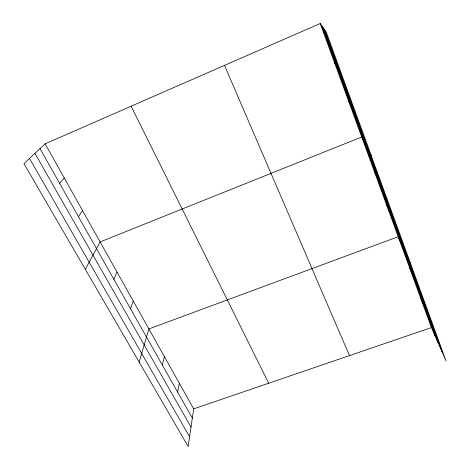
<?xml version="1.0" encoding="UTF-8"?>
<svg xmlns="http://www.w3.org/2000/svg" width="470" height="470" viewBox="0 0 470 470"><rect width="100%" height="100%" fill="white"/><g stroke="black" fill="none" stroke-linecap="round" stroke-linejoin="round"><path stroke-width="0.7" d="M45.126 143.826L193.699 408.865L188.165 446.5L23.947 163.607L45.126 143.826L320.211 23.5L326.35 32.295L446.054 360.984L431.454 327.561L320.211 23.5M177.648 392.109L179.317 383.214M162.385 365.108L164.394 356.589M139.173 362.106L148.89 328.93L398.213 236.71L410.745 264.022M130.501 308.714L133.257 301.041M113.846 279.256L117.007 272.054M85.323 269.339L100.116 241.921L361.73 136.982L371.535 156.375M78.455 216.658L82.532 210.554M59.631 183.365L64.22 177.883M193.699 408.865L431.454 327.561M334.669 63.027L336.479 66.088M29.487 158.431L189.598 436.759M34.939 153.343L191.014 427.113M39.991 148.626L192.342 418.1M348.493 100.815L350.602 104.734M131.112 106.214L268.699 383.214M374.402 171.626L377.022 177.031M386.552 204.838L389.401 210.895M409.746 268.229L412.983 275.432M420.815 298.491L424.228 306.199M224.507 65.359L349.457 355.602M321.686 25.621L435.02 335.733M324.729 29.98L442.264 352.3M323.149 27.712L438.516 343.723"/></g></svg>
